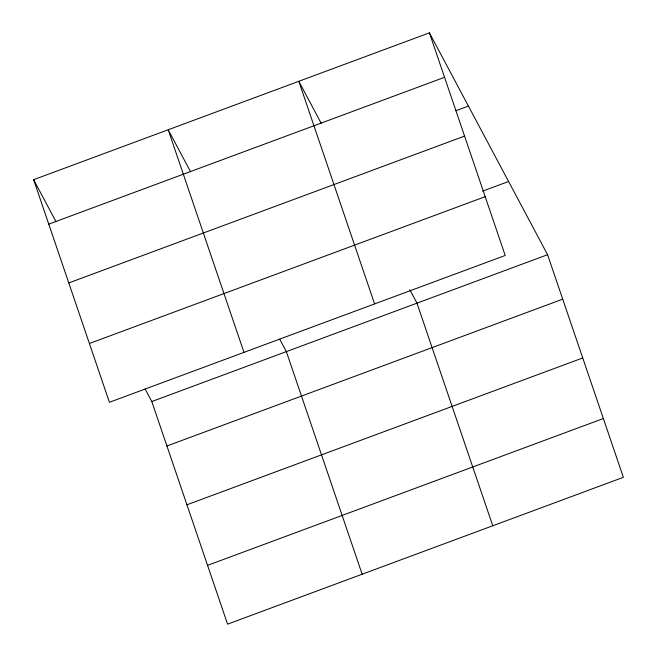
<?xml version="1.0" encoding="UTF-8"?>
<svg xmlns="http://www.w3.org/2000/svg" width="657" height="657" viewBox="0 0 657 657"><rect width="100%" height="100%" fill="white"/><g stroke="black" fill="none" stroke-linecap="round" stroke-linejoin="round"><path stroke-width="0.99" d="M429.423 32.85L505.208 255.466L109.415 402.289L33.63 179.681L429.423 32.85L547.585 254.711L623.37 477.319L227.577 624.15L151.792 401.534L145.131 389.034M48.766 224.136L444.559 77.312M455.933 110.696L468.416 106.064M68.78 282.929L464.573 136.098M482.657 191.113L508.592 181.496M89.401 343.504L485.195 196.673M151.792 401.534L547.585 254.711M166.927 445.996L562.721 299.165M186.941 504.79L582.734 357.958M207.563 565.357L603.356 418.534M321.166 123.27L298.812 81.304L374.597 303.92M409.837 289.77L416.973 303.164L492.758 525.772M190.555 171.723L168.2 129.757L243.985 352.366M279.701 339.119L286.362 351.618L362.147 574.226M33.63 179.681L55.985 221.639"/></g></svg>
